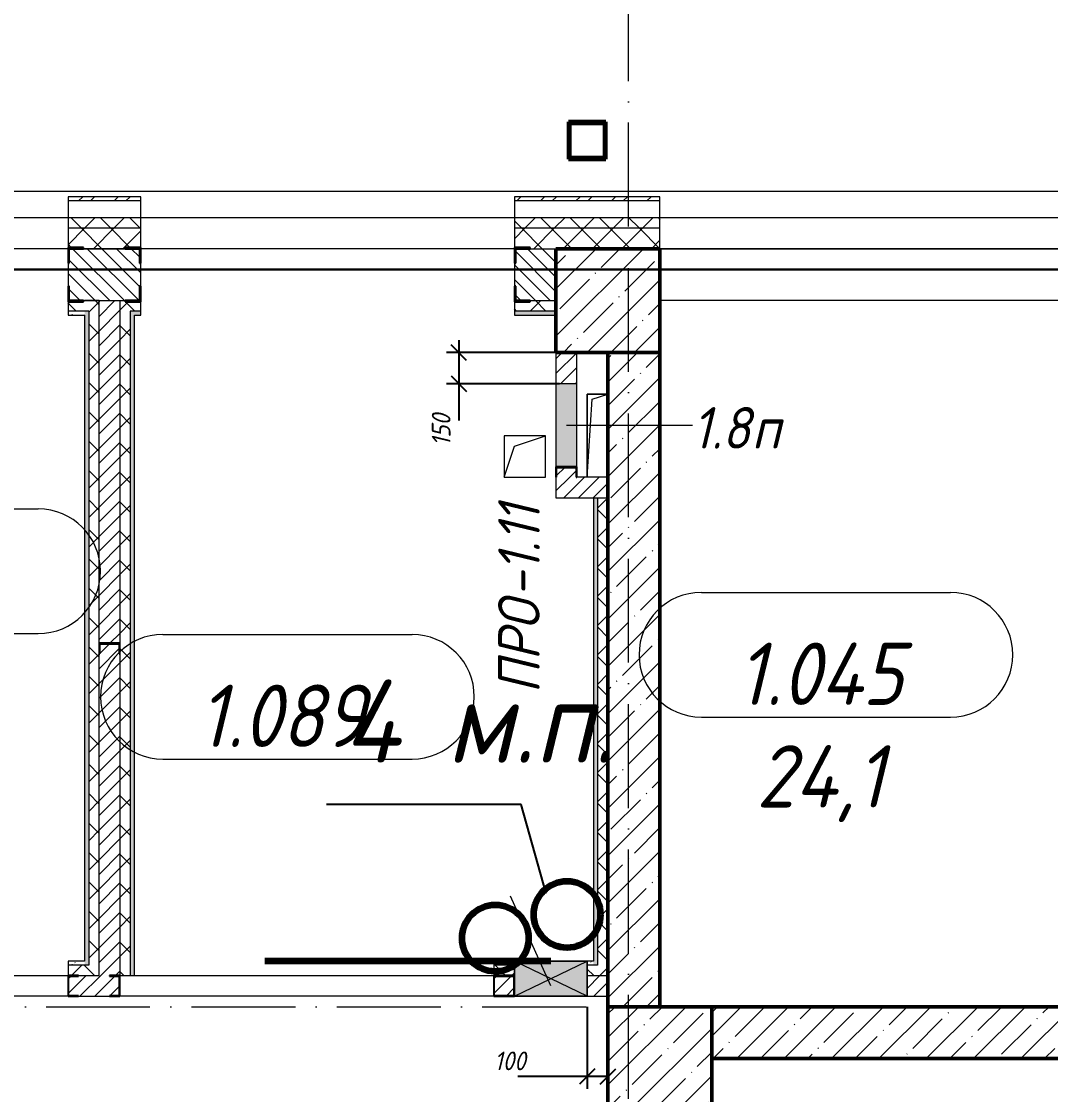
# Model space of a CAD drawing. Header units: millimetres. Extents: x -401725 to 250493, y 305116 to 802890.
# Drawn here: x -86089 to -81133, y 540624 to 545791 of the extents above; entities that cross this region are included whole.
import ezdxf

# ---------------------------------------------------------------- set-up
doc = ezdxf.new("R2010")
doc.units = ezdxf.units.MM
doc.linetypes.add('50_200_ШТРИХ_1Т_ш5_п1_п1_', pattern=[700, 500, -100, 0, -100])
for name, color, linetype, lineweight in [('20.3 ) Штробы', 1, 'Continuous', 90), ('20.5.2) СТ-8 Замена плитки Дм. монт штук', 200, 'Continuous', 211), ('A-____-____-DIMS', 7, 'Continuous', 9), ('A-DETL-GENF-OTLN', 7, 'Continuous', 9), ('A-FLOR-____-OTLN', 7, 'Continuous', 9), ('A-GENM-____-IDEN', 7, 'Continuous', 9), ('A-GENM-____-MCUT', 7, 'Continuous', 25), ('A-GENM-____-OTLN', 7, 'Continuous', 9), ('A-GENM-____-OTLN-1', 7, 'Continuous', 25), ('A-GLAZ-____-IDEN', 7, 'Continuous', 9), ('A-GLAZ-____-OTLN', 7, 'Continuous', 9), ('A-WALL-____-MCUT', 7, 'Continuous', 13), ('A-WALL-____-MCUT-1', 7, 'Continuous', 9), ('A-WALL-____-MCUT-2', 7, 'Continuous', 50), ('A-WALL-____-OTLN', 7, 'Continuous', 9), ('A-WALL-____-PATT-1', 7, 'Continuous', 9), ('A-WALL-FNSH-MCUT-1', 7, 'Continuous', 9), ('I-WALL-____-OTLN', 7, 'Continuous', 9), ('S-BEAM-____-MCUT', 7, 'Continuous', 53), ('S-BEAM-____-OTLN', 7, 'Continuous', 9), ('S-COLS-____-MCUT', 7, 'Continuous', 50), ('S-COLS-____-OTLN', 7, 'Continuous', 9), ('S-GRID-____-OTLN-1', 7, '50_200_ШТРИХ_1Т_ш5_п1_п1_', 9), ('Текстовые примечания', 7, 'Continuous', 9)]:
    doc.layers.add(name, color=color, linetype=linetype, lineweight=lineweight)
doc.layers.add('A-AREA-IDEN-1', color=7, linetype='Continuous', lineweight=9, true_color=0x000000)
doc.layers.add('A-WALL-____-PATT-2', color=7, linetype='Continuous', lineweight=9, true_color=0x787878)
doc.styles.add('ISOCPEUR_I', font='isocpeui.ttf', dxfattribs={"width": 0.9, "height": 2.5})
doc.styles.add('ISOCPEUR_I_11', font='isocpeui.ttf', dxfattribs={"width": 0.9, "height": 200})
doc.styles.add('ISOCPEUR_I_7', font='isocpeui.ttf', dxfattribs={"width": 0.9, "height": 90})
doc.dimstyles.new('ISO-1_8_0_9К_СРЕДНИЙ_Кладочные_1', dxfattribs={"dimscale": 304.8, "dimtxt": 89.638306, "dimasz": 0.246063, "dimexe": 0.19685, "dimexo": 0, "dimgap": 0, "dimtad": 1, "dimdec": 3, "dimrnd": 0.001, "dimdsep": 46, "dimtxsty": 'ISOCPEUR_I_7', "dimblk1": 'OBLIQUE', "dimblk2": 'OBLIQUE', "dimsah": 1, "dimcen": 0.09, "dimdle": 0.19685, "dimazin": 0, "dimtfac": 1, "dimtdec": 4, "dimtix": 1, "dimtmove": 0, "dimatfit": 3, "dimfxl": 1, "dimtvp": 1, "dimtolj": 1, "dimtzin": 0, "dimarcsym": 2})
pattern_1 = [(45, (-176515.067, 459015.94), (-35.35534, 35.35534), [])]
pattern_2 = [(45, (-176515.07, 459015.94), (-114.04925, 114.04925), []), (45, (-176401.02, 459015.94), (-114.04925, 114.04925), [201.612, -40.322, 3.353, -36.97])]
pattern_3 = [(45, (-176515.07, 459015.94), (-70.71068, 70.71068), []), (135, (-176515.07, 459015.94), (-70.71068, -70.71068), [])]
pattern_4 = [(0, (-176515.067, 459015.94), (81.28, 20.32), [3.353, -57.607, 3.353, -57.607, -325.12]), (0, (-176515.067, 459015.94), (81.28, 20.32), [-121.92, 3.353, -118.567, 3.353, -57.607, -142.24]), (0, (-176515.067, 459015.94), (81.28, 20.32), [-304.8, 3.353, -37.287, 3.353, -98.247]), (120, (-176484.587, 459026.1), (-58.2376362, 60.2305448), [3.353, -57.607, 3.353, -57.607, -325.12]), (120, (-176484.587, 459026.1), (-58.2376362, 60.2305448), [-121.92, 3.353, -118.567, 3.353, -57.607, -142.24]), (120, (-176484.587, 459026.1), (-58.2376362, 60.2305448), [-304.8, 3.353, -37.287, 3.353, -98.247]), (240, (-176474.427, 459066.74), (-23.0423638, -80.5505448), [3.353, -57.607, 3.353, -57.607, -325.12]), (240, (-176474.427, 459066.74), (-23.0423638, -80.5505448), [-121.92, 3.353, -118.567, 3.353, -57.607, -142.24]), (240, (-176474.427, 459066.74), (-23.0423638, -80.5505448), [-304.8, 3.353, -37.287, 3.353, -98.247])]

# ---------------------------------------------------------------- blocks, each defined once
blk = doc.blocks.new('BSC_Колонна _Прямоугольная - 500х500-V125-АР1_План отверстий 1 этажа в осях 1-64_Ю-ЯЯ')
at = {"layer": 'S-COLS-____-OTLN'}
h = blk.add_hatch(dxfattribs=at)
h.set_pattern_fill('FP_136', color=256, style=0, pattern_type=2)
h.set_pattern_definition([(135, (85431.04, -93250), (-114.04925, -114.04925), []), (135, (85431.04, -93135.95), (-114.04925, -114.04925), [201.613, -40.323, 3.353, -36.97])])
h.paths.add_polyline_path([(250, 250), (-250, 250), (-250, -250), (250, -250)], flags=0)
at = {"layer": 'S-COLS-____-MCUT'}
for p, q in [((250, 250), (-250, 250)), ((-250, 250), (-250, -250)), ((250, -250), (250, 250)), ((-250, -250), (250, -250))]:
    blk.add_line(p, q, dxfattribs=at)
blk = doc.blocks.new('BSC_Колонна _Прямоугольная - 500х500-V171-АР1_План отверстий 1 этажа в осях 1-64_Ю-ЯЯ')
at = {"layer": 'S-COLS-____-OTLN'}
h = blk.add_hatch(dxfattribs=at)
h.set_pattern_fill('FP_184', color=256, style=0, pattern_type=2)
h.set_pattern_definition([(135, (81781.04, -93500), (-114.04925, -114.04925), []), (135, (81781.04, -93385.95), (-114.04925, -114.04925), [201.613, -40.323, 3.353, -36.97])])
h.paths.add_polyline_path([(250, 250), (-250, 250), (-250, -250), (250, -250), (250, 162.1)], flags=0)
at = {"layer": 'S-COLS-____-MCUT'}
for p, q in [((250, 250), (-250, 250)), ((-250, 250), (-250, -250)), ((250, -250), (250, 250)), ((-250, -250), (250, -250))]:
    blk.add_line(p, q, dxfattribs=at)
blk = doc.blocks.new('Фахверк_СКБ_Уголок - 250_2700-27497298-АР1_План отверстий 1 этажа в осях 1-64_Ю-ЯЯ')
at = {"layer": 'A-GENM-____-MCUT'}
for p, q in [((200, 181), (125, 181)), ((125, 181), (125, 106)), ((131, 106), (131, 175)), ((131, 175), (200, 175)), ((200, 175), (200, 181)), ((125, 106), (131, 106)), ((131, -6), (125, -6)), ((125, -6), (125, -81)), ((131, -75), (131, -6)), ((125, -81), (200, -81)), ((200, -75), (131, -75)), ((200, -81), (200, -75))]:
    blk.add_line(p, q, dxfattribs=at)
blk = doc.blocks.new('Каркас несущий 3 - Каркас несущий 1-27570357-АР1_План отверстий 1 этажа в осях 1-64_Ю-ЯЯ')
at = {"layer": 'S-BEAM-____-MCUT'}
for p, q in [((93060, 86292), (93060, 86112)), ((93240, 86292), (93060, 86292)), ((93066, 86286), (93234, 86286)), ((93066, 86118), (93066, 86286)), ((93234, 86286), (93234, 86118)), ((93240, 86112), (93240, 86292)), ((93060, 86112), (93240, 86112)), ((93234, 86118), (93066, 86118))]:
    blk.add_line(p, q, dxfattribs=at)
blk = doc.blocks.new('154_Фахверк_СКБ_Швеллер - Тип_100_4010_1-28088705-АР1_План отверстий 1 этажа в осях 1-64_Ю-ЯЯ')
at = {"layer": 'A-GENM-____-MCUT'}
for p, q in [((175, 50), (125, 50)), ((125, 50), (125, -50)), ((128, 47), (175, 47)), ((128, -47), (128, 47)), ((175, 47), (175, 50)), ((125, -50), (175, -50)), ((175, -47), (128, -47)), ((175, -50), (175, -47))]:
    blk.add_line(p, q, dxfattribs=at)
blk = doc.blocks.new('154_Фахверк_СКБ_Швеллер - Тип_100_4010-27789772-АР1_План отверстий 1 этажа в осях 1-64_Ю-ЯЯ')
at = {"layer": 'A-GENM-____-MCUT'}
for p, q in [((175, 50), (125, 50)), ((125, 50), (125, -50)), ((128, 47), (175, 47)), ((128, -47), (128, 47)), ((175, 47), (175, 50)), ((125, -50), (175, -50)), ((175, -47), (128, -47)), ((175, -50), (175, -47))]:
    blk.add_line(p, q, dxfattribs=at)
blk = doc.blocks.new('AR_Отверстие Ниша - Лючок-32405277-АР1_План отверстий 1 этажа в осях 1-64_Ю-ЯЯ')
at = {"layer": 'A-GLAZ-____-OTLN'}
blk.add_hatch(color=256, dxfattribs=at).paths.add_polyline_path([(200, -50), (200, 50), (-200, 50), (-200, -50), (160.9, -50)], flags=0)
for p, q in [((200, 50), (-200, 50)), ((-200, 50), (-200, -50)), ((200, -50), (200, 50)), ((-200, -50), (200, -50))]:
    blk.add_line(p, q, dxfattribs=at)
blk = doc.blocks.new('AR_Отверстие прямоугольное _в плите_ - AR_Отверстие прямоугольное _в плите_-30459597-АР1_План отверстий 1 этажа в осях 1-64_Ю-ЯЯ')
at = {"layer": 'A-GENM-____-OTLN'}
for p, q in [((100, 100), (-100, 100)), ((-100, 100), (-100, -100)), ((-50, 50), (100, 100)), ((100, -100), (100, 100)), ((-100, -100), (-50, 50)), ((-100, -100), (100, -100))]:
    blk.add_line(p, q, dxfattribs=at)
blk = doc.blocks.new('AR_Отверстие прямоугольное _в плите_ - AR_Отверстие прямоугольное _в плите_-30459626-АР1_План отверстий 1 этажа в осях 1-64_Ю-ЯЯ')
at = {"layer": 'A-GENM-____-OTLN'}
for p, q in [((50, 200), (-50, 200)), ((-50, 200), (-50, -199.8)), ((-50, -199.8), (-25, 175)), ((-25, 175), (50, 200))]:
    blk.add_line(p, q, dxfattribs=at)
blk = doc.blocks.new('AR_Отверстие прямоугольное _в стене_ - AR_Отверстие прямоугольное _в стене__ОВ-36858629-АР1_План отверстий 1 этажа в осях 1-64_Ю-ЯЯ')
at = {"layer": 'A-GLAZ-____-OTLN'}
blk.add_hatch(color=256, dxfattribs=at).paths.add_polyline_path([(175, 50), (-175, 50), (-175, -120), (175, -120), (175, 47)], flags=0)
at = {"layer": 'A-DETL-GENF-OTLN'}
for p, q in [((-175, -120), (-175, 50)), ((-175, 50), (175, 50)), ((175, 50), (-175, -120)), ((-175, 50), (175, -120)), ((175, 50), (-175, 50)), ((-175, 50), (-175, -120)), ((175, -50), (175, -120)), ((175, -120), (175, -50)), ((175, -120), (-175, -120)), ((-175, -120), (175, -120))]:
    blk.add_line(p, q, dxfattribs=at)
blk = doc.blocks.new('_Oblique')
at = {"color": 0, "linetype": 'ByBlock', "lineweight": -2}
blk.add_line((-0.5, -0.5), (0.5, 0.5), dxfattribs=at)
blk = doc.blocks.new('*D13577')
at = {"layer": 'A-____-____-DIMS', "color": 0, "lineweight": -2, "transparency": 16777216}
for p, q in [((-83982.9, 544257), (-83982.9, 544047)), ((-83515.1, 544197), (-84042.9, 544197)), ((-83498.9, 544047), (-84042.9, 544047)), ((-83982.9, 544047), (-83982.9, 543870.6))]:
    blk.add_line(p, q, dxfattribs=at)
at = {"layer": 'Defpoints', "color": 0, "transparency": 16777216}
for p in [(-83515.1, 544197), (-83982.9, 544047), (-83498.9, 544047)]:
    blk.add_point(p, dxfattribs=at)
at = {"layer": 'A-____-____-DIMS', "color": 0, "lineweight": -2, "transparency": 16777216, "xscale": 75, "yscale": 75, "zscale": 75}
for p, rotation in [((-83982.9, 544197), 90), ((-83982.9, 544047), 270)]:
    blk.add_blockref('_Oblique', p, dxfattribs=dict(at, rotation=rotation))
at = {"layer": 'A-____-____-DIMS', "color": 0, "transparency": 16777216, "insert": (-84113, 543746.5), "char_height": 90, "width": 368.207, "attachment_point": 1, "rotation": 90, "line_spacing_factor": 1.149209, "style": 'ISOCPEUR_I_7'}
blk.add_mtext('\\A1;150', dxfattribs=at)
blk = doc.blocks.new('*D13712')
at = {"layer": 'A-____-____-DIMS', "color": 0, "lineweight": -2, "transparency": 16777216}
for p, q in [((-83265.1, 541197), (-83265.1, 540651.1)), ((-83365.1, 541047), (-83365.1, 540651.1)), ((-83365.1, 540711.1), (-83698.5, 540711.1)), ((-83265.1, 540711.1), (-83425.1, 540711.1))]:
    blk.add_line(p, q, dxfattribs=at)
at = {"layer": 'Defpoints', "color": 0, "transparency": 16777216}
for p in [(-83265.1, 541197), (-83365.1, 541047), (-83265.1, 540711.1)]:
    blk.add_point(p, dxfattribs=at)
at = {"layer": 'A-____-____-DIMS', "color": 0, "lineweight": -2, "transparency": 16777216, "xscale": 75, "yscale": 75, "zscale": 75, "rotation": 180}
blk.add_blockref('_Oblique', (-83365.1, 540711.1), dxfattribs=at)
at = {"layer": 'A-____-____-DIMS', "color": 0, "lineweight": -2, "transparency": 16777216, "xscale": 75, "yscale": 75, "zscale": 75}
blk.add_blockref('_Oblique', (-83265.1, 540711.1), dxfattribs=at)
at = {"layer": 'A-____-____-DIMS', "color": 0, "transparency": 16777216, "insert": (-83812.5, 540831.1), "char_height": 90, "width": 368.207, "attachment_point": 1, "line_spacing_factor": 1.149209, "style": 'ISOCPEUR_I_7'}
blk.add_mtext('\\A1;100', dxfattribs=at)
blk = doc.blocks.new('AAR_СКБ_Марка_помещения_1_5 ммп - Номер _ Площадь-27962135-АИ_План этажа_Стены_1')
at = {"layer": 'A-AREA-IDEN-1'}
for p, q in [((-2.987, 3), (3.013, 3)), ((-2.987, 0), (3.013, 0))]:
    blk.add_line(p, q, dxfattribs=at)
for centre, start, end in [((-2.987, 1.5), 90, 270), ((3.013, 1.5), 270, 90)]:
    blk.add_arc(centre, 1.5, start, end, dxfattribs=at)

msp = doc.modelspace()

# ---------------------------------------------------------------- hatches: boundary and pattern name
at = {"layer": 'A-WALL-____-PATT-1'}
h = msp.add_hatch(dxfattribs=at)
h.set_pattern_fill('FP_3', color=256, style=0, pattern_type=2)
h.set_pattern_definition([(45, (-176515.07, 459015.94), (-85.53659, 85.53659), []), (45, (-176458.04, 459015.94), (-85.53659, 85.53659), [])])
h.paths.add_polyline_path([(-75035.0675, 544926.983), (-75015.0675, 544926.983), (-75015.0675, 544946.983), (-78915.0675, 544946.983), (-78915.0675, 544926.983), (-75782.9382, 544926.983)], flags=0)
h.paths.add_polyline_path([(-80915.0675, 544926.983), (-80315.0675, 544926.983), (-80315.0675, 544946.983), (-80915.0675, 544946.983)], flags=0)
h.paths.add_polyline_path([(-83015.0675, 544926.983), (-83015.0675, 544946.983), (-83715.0675, 544946.983), (-83715.0675, 544926.983)], flags=0)
h.paths.add_polyline_path([(-87265.0675, 544926.983), (-87265.0675, 544946.983), (-87505.0675, 544946.983), (-87505.0675, 544926.983)], flags=0)
h.paths.add_polyline_path([(-85865.0675, 544926.983), (-85515.0675, 544926.983), (-85515.0675, 544946.983), (-85865.0675, 544946.983)], flags=0)
h = msp.add_hatch(dxfattribs=at)
h.set_pattern_fill('FP_1', color=256, style=0, pattern_type=2)
h.set_pattern_definition(pattern_3)
h.paths.add_polyline_path([(-75265.0675, 544796.983), (-75165.0675, 544796.983), (-75165.0675, 544846.983), (-78915.0675, 544846.983), (-78915.0675, 544796.983), (-75782.9382, 544796.983)], flags=0)
h.paths.add_polyline_path([(-83015.0675, 544796.983), (-83015.0675, 544846.983), (-83715.0675, 544846.983), (-83715.0675, 544796.983)], flags=0)
h.paths.add_polyline_path([(-80315.0675, 544796.983), (-80315.0675, 544846.983), (-80915.0675, 544846.983), (-80915.0675, 544796.983)], flags=0)
h.paths.add_polyline_path([(-85515.0675, 544796.983), (-85515.0675, 544846.983), (-85865.0675, 544846.983), (-85865.0675, 544796.983)], flags=0)
h.paths.add_polyline_path([(-87265.0675, 544796.983), (-87265.0675, 544846.983), (-87505.0675, 544846.983), (-87505.0675, 544796.983)], flags=0)
h = msp.add_hatch(dxfattribs=at)
h.set_pattern_fill('FP_1', color=256, style=0, pattern_type=2)
h.set_pattern_definition(pattern_3)
h.paths.add_polyline_path([(-75265.0675, 544696.983), (-75265.0675, 544796.983), (-78915.0675, 544796.983), (-78915.0675, 544696.983), (-75782.9382, 544696.983)], flags=0)
h.paths.add_polyline_path([(-80315.0675, 544696.983), (-80315.0675, 544796.983), (-80915.0675, 544796.983), (-80915.0675, 544696.983)], flags=0)
h.paths.add_polyline_path([(-83015.0675, 544696.983), (-83015.0675, 544796.983), (-83715.0675, 544796.983), (-83715.0675, 544702.983), (-83640.0675, 544702.983), (-83640.0675, 544696.983), (-83515.0675, 544696.983)], flags=0)
h.paths.add_polyline_path([(-87265.0675, 544696.983), (-87265.0675, 544796.983), (-87505.0675, 544796.983), (-87505.0675, 544696.983)], flags=0)
h.paths.add_polyline_path([(-85590.0675, 544696.983), (-85590.0675, 544702.983), (-85515.0675, 544702.983), (-85515.0675, 544796.983), (-85865.0675, 544796.983), (-85865.0675, 544702.983), (-85790.0675, 544702.983), (-85790.0675, 544696.983)], flags=0)
h = msp.add_hatch(dxfattribs=at)
h.set_pattern_fill('FP_6', color=256, style=0, pattern_type=2)
h.set_pattern_definition([(135, (-176515.067, 459015.94), (-35.35534, -35.35534), [])])
h.paths.add_polyline_path([(-85590.0675, 544446.983), (-85521.0675, 544446.983), (-85521.0675, 544515.983), (-85515.0675, 544515.983), (-85515.0675, 544627.983), (-85521.0675, 544627.983), (-85521.0675, 544696.983), (-85859.0675, 544696.983), (-85859.0675, 544627.983), (-85865.0675, 544627.983), (-85865.0675, 544515.983), (-85859.0675, 544515.983), (-85859.0675, 544446.983), (-85785.0675, 544446.983)], flags=0)
h.paths.add_polyline_path([(-83640.0675, 544446.983), (-83515.0675, 544446.983), (-83515.0675, 544696.983), (-83709.0675, 544696.983), (-83709.0675, 544627.983), (-83715.0675, 544627.983), (-83715.0675, 544515.983), (-83709.0675, 544515.983), (-83709.0675, 544446.983)], flags=0)
h = msp.add_hatch(dxfattribs=at)
h.set_pattern_fill('FP_1', color=256, style=0, pattern_type=2)
h.set_pattern_definition(pattern_3)
h.paths.add_polyline_path([(-87215.0675, 544396.983), (-87195.0675, 544396.983), (-87195.0675, 544446.983), (-87215.0675, 544446.983)], flags=0)
h.paths.add_polyline_path([(-85765.0675, 544396.983), (-85765.0675, 544446.983), (-85790.0675, 544446.983), (-85790.0675, 544440.983), (-85865.0675, 544440.983), (-85865.0675, 544396.983), (-85785.0675, 544396.983)], flags=0)
h = msp.add_hatch(dxfattribs=at)
h.set_pattern_fill('FP_1', color=256, style=0, pattern_type=2)
h.set_pattern_definition(pattern_3)
h.paths.add_polyline_path([(-85715.0675, 541196.983), (-85715.0675, 544446.983), (-85765.0675, 544446.983), (-85765.0675, 541196.983)], flags=0)
h = msp.add_hatch(dxfattribs=at)
h.set_pattern_fill('FP_5', color=256, style=0, pattern_type=2)
h.set_pattern_definition(pattern_1)
h.paths.add_polyline_path([(-85665.0675, 541196.983), (-85615.0675, 541196.983), (-85615.0675, 542746.983), (-85618.0675, 542746.983), (-85618.0675, 542793.983), (-85712.0675, 542793.983), (-85712.0675, 542746.983), (-85715.0675, 542746.983), (-85715.0675, 541196.983)], flags=0)
h.paths.add_polyline_path([(-85618.0675, 542796.983), (-85615.0675, 542796.983), (-85615.0675, 544446.983), (-85715.0675, 544446.983), (-85715.0675, 542796.983), (-85712.0675, 542796.983)], flags=0)
h = msp.add_hatch(dxfattribs=at)
h.set_pattern_fill('FP_1', color=256, style=0, pattern_type=2)
h.set_pattern_definition(pattern_3)
h.paths.add_polyline_path([(-85615.0675, 541196.983), (-85565.0675, 541196.983), (-85565.0675, 544440.983), (-85590.0675, 544440.983), (-85590.0675, 544446.983), (-85615.0675, 544446.983), (-85615.0675, 542071.5607)], flags=0)
h = msp.add_hatch(dxfattribs=at)
h.set_pattern_fill('FP_1', color=256, style=0, pattern_type=2)
h.set_pattern_definition(pattern_3)
h.paths.add_polyline_path([(-83515.0675, 544396.983), (-83515.0675, 544446.983), (-83640.0675, 544446.983), (-83640.0675, 544440.983), (-83715.0675, 544440.983), (-83715.0675, 544396.983), (-83640.0675, 544396.983)], flags=0)
h.paths.add_polyline_path([(-85565.0675, 544396.983), (-85515.0675, 544396.983), (-85515.0675, 544440.983), (-85565.0675, 544440.983)], flags=0)
h = msp.add_hatch(dxfattribs=at)
h.set_pattern_fill('FP_5', color=256, style=0, pattern_type=2)
h.set_pattern_definition(pattern_1)
h.paths.add_polyline_path([(-83464.8937, 543596.983), (-83418.0675, 543596.983), (-83418.0675, 543643.8092), (-83512.0675, 543643.8092), (-83512.0675, 543596.983), (-83465.2412, 543596.983)], flags=0)
h.paths.add_polyline_path([(-83515.0675, 544046.983), (-83415.0675, 544046.983), (-83415.0675, 544196.983), (-83515.0675, 544196.983)], flags=0)
h = msp.add_hatch(dxfattribs=at)
h.set_pattern_fill('FP_13', color=256, style=0, pattern_type=2)
h.set_pattern_definition(pattern_2)
h.paths.add_polyline_path([(-83015.0675, 541046.983), (-83015.0675, 544196.983), (-83265.0675, 544196.983), (-83265.0675, 541046.983)], flags=0)
h = msp.add_hatch(dxfattribs=at)
h.set_pattern_fill('FP_5', color=256, style=0, pattern_type=2)
h.set_pattern_definition(pattern_1)
h.paths.add_polyline_path([(-83418.0675, 543496.983), (-83265.0675, 543496.983), (-83265.0675, 543596.983), (-83515.0675, 543596.8092), (-83515.0675, 543496.983), (-83512.0675, 543496.983)], flags=0)
h = msp.add_hatch(dxfattribs=at)
h.set_pattern_fill('FP_1', color=256, style=0, pattern_type=2)
h.set_pattern_definition(pattern_3)
h.paths.add_polyline_path([(-83265.0675, 541196.983), (-83265.0675, 543495.983), (-83315.0675, 543495.983), (-83315.0675, 541196.983)], flags=0)
h = msp.add_hatch(dxfattribs=at)
h.set_pattern_fill('FP_1', color=256, style=0, pattern_type=2)
h.set_pattern_definition(pattern_3)
h.paths.add_polyline_path([(-85765.0675, 541196.983), (-85765.0675, 541246.983), (-85865.0675, 541246.983), (-85865.0675, 541196.983), (-85785.0675, 541196.983)], flags=0)
h = msp.add_hatch(dxfattribs=at)
h.set_pattern_fill('FP_1', color=256, style=0, pattern_type=2)
h.set_pattern_definition(pattern_3)
h.paths.add_polyline_path([(-83765.0675, 541196.983), (-83715.0675, 541196.983), (-83715.0675, 541246.983), (-83815.0675, 541246.983), (-83815.0675, 541196.983), (-83812.0675, 541196.983)], flags=0)
h.paths.add_polyline_path([(-83315.0675, 541196.983), (-83315.0675, 541246.983), (-83365.0675, 541246.983), (-83365.0675, 541196.983), (-83335.0675, 541196.983)], flags=0)
h = msp.add_hatch(dxfattribs=at)
h.set_pattern_fill('FP_5', color=256, style=0, pattern_type=2)
h.set_pattern_definition(pattern_1)
h.paths.add_polyline_path([(-83365.0675, 541096.983), (-83265.0675, 541096.983), (-83265.0675, 541196.983), (-83365.0675, 541196.983), (-83365.0675, 541190.733)], flags=0)
h.paths.add_polyline_path([(-85815.0675, 541096.983), (-85665.0675, 541096.983), (-85665.0675, 541099.983), (-85618.0675, 541099.983), (-85618.0675, 541193.983), (-85665.0675, 541193.983), (-85665.0675, 541196.983), (-85815.0675, 541196.983), (-85815.0675, 541193.983), (-85862.0675, 541193.983), (-85862.0675, 541099.983), (-85815.0675, 541099.983)], flags=0)
h.paths.add_polyline_path([(-83718.0675, 541099.983), (-83718.0675, 541193.983), (-83812.0675, 541193.983), (-83812.0675, 541099.983), (-83765.0675, 541099.983)], flags=0)
h = msp.add_hatch(dxfattribs=at)
h.set_pattern_fill('FP_13', color=256, style=0, pattern_type=2)
h.set_pattern_definition(pattern_2)
h.paths.add_polyline_path([(-75765.0675, 540796.983), (-75765.0675, 541046.983), (-82765.0675, 541046.983), (-82765.0675, 540796.983), (-75782.9382, 540796.983)], flags=0)
at = {"layer": 'A-WALL-____-PATT-2'}
h = msp.add_hatch(dxfattribs=at)
h.set_pattern_fill('FP_185', color=256, style=0, pattern_type=2)
h.set_pattern_definition(pattern_4)
h.paths.add_polyline_path([(-85785.0675, 544376.983), (-85785.0675, 544396.983), (-85865.0675, 544396.983), (-85865.0675, 544376.983)], flags=0)
h = msp.add_hatch(dxfattribs=at)
h.set_pattern_fill('FP_185', color=256, style=0, pattern_type=2)
h.set_pattern_definition(pattern_4)
h.paths.add_polyline_path([(-85785.0675, 541246.983), (-85765.0675, 541246.983), (-85765.0675, 544396.983), (-85785.0675, 544396.983), (-85785.0675, 541266.983)], flags=0)
h = msp.add_hatch(dxfattribs=at)
h.set_pattern_fill('FP_185', color=256, style=0, pattern_type=2)
h.set_pattern_definition(pattern_4)
h.paths.add_polyline_path([(-85565.0675, 541196.983), (-85545.0675, 541196.983), (-85545.0675, 544396.983), (-85565.0675, 544396.983), (-85565.0675, 542071.5607)], flags=0)
h = msp.add_hatch(dxfattribs=at)
h.set_pattern_fill('FP_185', color=256, style=0, pattern_type=2)
h.set_pattern_definition(pattern_4)
h.paths.add_polyline_path([(-83515.0675, 544376.983), (-83515.0675, 544396.983), (-83715.0675, 544396.983), (-83715.0675, 544376.983)], flags=0)
h.paths.add_polyline_path([(-85515.0675, 544376.983), (-85515.0675, 544396.983), (-85545.0675, 544396.983), (-85545.0675, 544376.983)], flags=0)
h = msp.add_hatch(dxfattribs=at)
h.set_pattern_fill('FP_185', color=256, style=0, pattern_type=2)
h.set_pattern_definition(pattern_4)
h.paths.add_polyline_path([(-83315.0675, 541246.983), (-83315.0675, 543495.983), (-83335.0675, 543495.983), (-83335.0675, 541246.983)], flags=0)
h = msp.add_hatch(dxfattribs=at)
h.set_pattern_fill('FP_185', color=256, style=0, pattern_type=2)
h.set_pattern_definition(pattern_4)
h.paths.add_polyline_path([(-85785.0675, 541246.983), (-85785.0675, 541266.983), (-85865.0675, 541266.983), (-85865.0675, 541246.983)], flags=0)
h = msp.add_hatch(dxfattribs=at)
h.set_pattern_fill('FP_185', color=256, style=0, pattern_type=2)
h.set_pattern_definition(pattern_4)
h.paths.add_polyline_path([(-83815.0675, 541246.983), (-83715.0675, 541246.983), (-83715.0675, 541266.983), (-83815.0675, 541266.983)], flags=0)
h.paths.add_polyline_path([(-83335.0675, 541246.983), (-83335.0675, 541266.983), (-83365.0675, 541266.983), (-83365.0675, 541246.983)], flags=0)

# ---------------------------------------------------------------- linework, layer by layer
at = {"layer": '20.3 ) Штробы', "color": 18, "lineweight": 25, "true_color": 0x000000}
for p, q in [((-83683.4594, 542021.3251), (-84620.1333, 542021.3251)), ((-83562.1213, 541591.7546), (-83683.4594, 542021.3251))]:
    msp.add_line(p, q, dxfattribs=at)
at = {"layer": '20.3 ) Штробы'}
for centre in [(-83461.687, 541491.3111), (-83807.1308, 541377.1556)]:
    msp.add_circle(centre, 160.5004, dxfattribs=at)
at = {"layer": '20.5.2) СТ-8 Замена плитки Дм. монт штук'}
msp.add_lwpolyline([(-83540.0675, 541266.983), (-84916.8586, 541266.983)], dxfattribs=at)
at = {"layer": 'A-FLOR-____-OTLN'}
for p, q in [((-90690.0675, 544973.983), (-74498.7376, 544973.983)), ((-83365.0675, 543996.8092), (-83265.0675, 543996.8092)), ((-83365.0675, 543596.983), (-83365.0675, 543996.8092))]:
    msp.add_line(p, q, dxfattribs=at)
at = {"layer": 'A-GLAZ-____-IDEN'}
for p, q in [((-83465.0675, 543846.983), (-82858.3692, 543846.983)), ((-83540.0675, 541146.983), (-83733.3976, 541579.7577))]:
    msp.add_line(p, q, dxfattribs=at)
at = {"layer": 'A-WALL-____-MCUT'}
for p, q in [((-85515.0675, 544926.983), (-85865.0675, 544926.983)), ((-85865.0675, 544926.983), (-85865.0675, 544702.983)), ((-85515.0675, 544702.983), (-85515.0675, 544926.983)), ((-83015.0675, 544926.983), (-83715.0675, 544926.983)), ((-83715.0675, 544926.983), (-83715.0675, 544702.983)), ((-83015.0675, 544696.983), (-83015.0675, 544926.983)), ((-85865.0675, 544627.983), (-85865.0675, 544515.983)), ((-85515.0675, 544515.983), (-85515.0675, 544627.983)), ((-83715.0675, 544627.983), (-83715.0675, 544515.983)), ((-85865.0675, 544440.983), (-85865.0675, 544396.983)), ((-85785.0675, 544446.983), (-85590.0675, 544446.983)), ((-85715.0675, 544446.983), (-85765.0675, 544446.983)), ((-85715.0675, 542796.983), (-85715.0675, 544446.983)), ((-85615.0675, 544446.983), (-85615.0675, 542796.983)), ((-85515.0675, 544396.983), (-85515.0675, 544440.983)), ((-83715.0675, 544440.983), (-83715.0675, 544396.983)), ((-85765.0675, 544396.983), (-85865.0675, 544396.983)), ((-85765.0675, 544396.983), (-85765.0675, 541246.983)), ((-85565.0675, 544396.983), (-85565.0675, 541196.983)), ((-85515.0675, 544396.983), (-85565.0675, 544396.983)), ((-83515.0675, 544396.983), (-83715.0675, 544396.983)), ((-83265.0675, 543495.983), (-83315.0675, 543495.983)), ((-83315.0675, 543495.983), (-83315.0675, 541246.983)), ((-85715.0675, 541196.983), (-85715.0675, 542746.983)), ((-85615.0675, 542746.983), (-85615.0675, 541196.983)), ((-85865.0675, 541246.983), (-85865.0675, 541196.983)), ((-85765.0675, 541246.983), (-85865.0675, 541246.983)), ((-83815.0675, 541246.983), (-83815.0675, 541196.983)), ((-83715.0675, 541246.983), (-83815.0675, 541246.983)), ((-83315.0675, 541246.983), (-83365.0675, 541246.983)), ((-85815.0675, 541196.983), (-85715.0675, 541196.983)), ((-85615.0675, 541196.983), (-85565.0675, 541196.983)), ((-83365.0675, 541196.983), (-83265.0675, 541196.983))]:
    msp.add_line(p, q, dxfattribs=at)
at = {"layer": 'A-WALL-____-MCUT-1'}
for p, q in [((-85865.0675, 544846.983), (-85515.0675, 544846.983)), ((-85865.0675, 544796.983), (-85515.0675, 544796.983)), ((-83715.0675, 544846.983), (-83015.0675, 544846.983)), ((-83715.0675, 544796.983), (-83015.0675, 544796.983)), ((-85590.0675, 544696.983), (-85790.0675, 544696.983)), ((-85790.0675, 544696.983), (-85590.0675, 544696.983)), ((-83640.0675, 544696.983), (-83515.0675, 544696.983)), ((-85790.0675, 544446.983), (-85785.0675, 544446.983)), ((-85765.0675, 544446.983), (-85785.0675, 544446.983)), ((-83640.0675, 544446.983), (-83515.0675, 544446.983))]:
    msp.add_line(p, q, dxfattribs=at)
at = {"layer": 'A-WALL-____-MCUT-2'}
for p, q in [((-83265.0675, 544196.983), (-83265.0675, 541046.983)), ((-83015.0675, 541046.983), (-83015.0675, 544196.983)), ((-75765.0675, 541046.983), (-82765.0675, 541046.983)), ((-82765.0675, 540796.983), (-75765.0675, 540796.983))]:
    msp.add_line(p, q, dxfattribs=at)
at = {"layer": 'A-WALL-____-OTLN'}
for p, q in [((-87265.0675, 544846.983), (-85865.0675, 544846.983)), ((-85515.0675, 544846.983), (-83715.0675, 544846.983)), ((-83015.0675, 544846.983), (-80915.0675, 544846.983)), ((-85865.0675, 544696.983), (-87265.0675, 544696.983)), ((-83715.0675, 544696.983), (-85515.0675, 544696.983)), ((-80915.0675, 544696.983), (-83015.0675, 544696.983)), ((-83015.0675, 544696.983), (-80915.0675, 544696.983)), ((-80915.0675, 544446.983), (-83015.0675, 544446.983))]:
    msp.add_line(p, q, dxfattribs=at)
at = {"layer": 'A-WALL-FNSH-MCUT-1'}
for p, q in [((-85515.0675, 544946.983), (-85865.0675, 544946.983)), ((-85865.0675, 544946.983), (-85865.0675, 544926.983)), ((-85515.0675, 544926.983), (-85515.0675, 544946.983)), ((-83015.0675, 544946.983), (-83715.0675, 544946.983)), ((-83715.0675, 544946.983), (-83715.0675, 544926.983)), ((-83015.0675, 544926.983), (-83015.0675, 544946.983)), ((-85865.0675, 544396.983), (-85865.0675, 544376.983)), ((-85515.0675, 544376.983), (-85515.0675, 544396.983)), ((-83715.0675, 544396.983), (-83715.0675, 544376.983)), ((-85865.0675, 544376.983), (-85785.0675, 544376.983)), ((-85785.0675, 544376.983), (-85785.0675, 541266.983)), ((-85545.0675, 541196.983), (-85545.0675, 544376.983)), ((-85545.0675, 544376.983), (-85515.0675, 544376.983)), ((-83715.0675, 544376.983), (-83515.0675, 544376.983)), ((-83515.0675, 544196.983), (-83515.0675, 544046.983)), ((-83415.0675, 544046.983), (-83415.0675, 544196.983)), ((-83515.0675, 543596.8092), (-83515.0675, 543496.983)), ((-83265.0675, 543596.983), (-83415.0675, 543596.983)), ((-83265.0675, 543496.983), (-83265.0675, 543596.983)), ((-83515.0675, 543496.983), (-83265.0675, 543496.983)), ((-83315.0675, 543495.983), (-83335.0675, 543495.983)), ((-83335.0675, 543495.983), (-83335.0675, 541266.983)), ((-85785.0675, 541266.983), (-85865.0675, 541266.983)), ((-85865.0675, 541266.983), (-85865.0675, 541246.983)), ((-83715.0675, 541266.983), (-83815.0675, 541266.983)), ((-83815.0675, 541266.983), (-83815.0675, 541246.983)), ((-83335.0675, 541266.983), (-83365.0675, 541266.983)), ((-85565.0675, 541196.983), (-85545.0675, 541196.983)), ((-85815.0675, 541096.983), (-85665.0675, 541096.983)), ((-83365.0675, 541096.983), (-83265.0675, 541096.983))]:
    msp.add_line(p, q, dxfattribs=at)
at = {"layer": 'I-WALL-____-OTLN'}
for p, q in [((-87195.0675, 541196.983), (-85865.0675, 541196.983)), ((-85545.0675, 541196.983), (-83815.0675, 541196.983)), ((-85865.0675, 541096.983), (-87265.0675, 541096.983)), ((-83815.0675, 541096.983), (-85615.0675, 541096.983))]:
    msp.add_line(p, q, dxfattribs=at)
at = {"layer": 'S-GRID-____-OTLN-1'}
for p, q in [((-83165.0675, 498597.5699), (-83165.0675, 549908.7924)), ((-72440.6609, 544596.983), (-181183.8377, 544596.983)), ((-181183.8377, 541046.983), (-72440.6609, 541046.983))]:
    msp.add_line(p, q, dxfattribs=at)
at = {"layer": 'Текстовые примечания', "color": 1, "lineweight": 30}
msp.add_lwpolyline([(-19349.125, 544596.983), (-401724.6123, 544596.983)], dxfattribs=at)

# ---------------------------------------------------------------- block references
at = {"layer": 'A-AREA-IDEN-1', "xscale": 199.9999999999999, "yscale": 199.9999999999999, "zscale": 199.9999999999999}
for p in [(-86610.9649, 542843.7217), (-82217.6817, 542441.897), (-84810.9649, 542239.4645)]:
    msp.add_blockref('AAR_СКБ_Марка_помещения_1_5 ммп - Номер _ Площадь-27962135-АИ_План этажа_Стены_1', p, dxfattribs=at)
at = {"layer": 'A-GENM-____-OTLN'}
for name, p in [('AR_Отверстие прямоугольное _в плите_ - AR_Отверстие прямоугольное _в плите_-30459626-АР1_План отверстий 1 этажа в осях 1-64_Ю-ЯЯ', (-83315.0675, 543796.8092)), ('AR_Отверстие прямоугольное _в плите_ - AR_Отверстие прямоугольное _в плите_-30459597-АР1_План отверстий 1 этажа в осях 1-64_Ю-ЯЯ', (-83665.0675, 543696.8092))]:
    msp.add_blockref(name, p, dxfattribs=at)
at = {"layer": 'A-GENM-____-OTLN-1'}
for name, p in [('Фахверк_СКБ_Уголок - 250_2700-27497298-АР1_План отверстий 1 этажа в осях 1-64_Ю-ЯЯ', (-85990.0675, 544521.983)), ('Фахверк_СКБ_Уголок - 250_2700-27497298-АР1_План отверстий 1 этажа в осях 1-64_Ю-ЯЯ', (-83840.0675, 544521.983)), ('154_Фахверк_СКБ_Швеллер - Тип_100_4010-27789772-АР1_План отверстий 1 этажа в осях 1-64_Ю-ЯЯ', (-85990.0675, 541146.983)), ('154_Фахверк_СКБ_Швеллер - Тип_100_4010_1-28088705-АР1_План отверстий 1 этажа в осях 1-64_Ю-ЯЯ', (-83940.0675, 541146.983))]:
    msp.add_blockref(name, p, dxfattribs=at)
for name, p, rotation in [('Фахверк_СКБ_Уголок - 250_2700-27497298-АР1_План отверстий 1 этажа в осях 1-64_Ю-ЯЯ', (-85390.0675, 544621.983), 180), ('154_Фахверк_СКБ_Швеллер - Тип_100_4010_1-28088705-АР1_План отверстий 1 этажа в осях 1-64_Ю-ЯЯ', (-83465.0675, 543771.8092), 270), ('154_Фахверк_СКБ_Швеллер - Тип_100_4010-27789772-АР1_План отверстий 1 этажа в осях 1-64_Ю-ЯЯ', (-85665.0675, 542921.983), 270), ('154_Фахверк_СКБ_Швеллер - Тип_100_4010_1-28088705-АР1_План отверстий 1 этажа в осях 1-64_Ю-ЯЯ', (-85490.0675, 541146.983), 180), ('154_Фахверк_СКБ_Швеллер - Тип_100_4010_1-28088705-АР1_План отверстий 1 этажа в осях 1-64_Ю-ЯЯ', (-83590.0675, 541146.983), 180)]:
    msp.add_blockref(name, p, dxfattribs=dict(at, rotation=rotation))
at = {"layer": 'A-GLAZ-____-OTLN'}
for name, p, rotation in [('AR_Отверстие Ниша - Лючок-32405277-АР1_План отверстий 1 этажа в осях 1-64_Ю-ЯЯ', (-83465.0675, 543846.983), 270), ('AR_Отверстие прямоугольное _в стене_ - AR_Отверстие прямоугольное _в стене__ОВ-36858629-АР1_План отверстий 1 этажа в осях 1-64_Ю-ЯЯ', (-83540.0675, 541146.983), 180)]:
    msp.add_blockref(name, p, dxfattribs=dict(at, rotation=rotation))
at = {"layer": 'S-BEAM-____-OTLN'}
msp.add_blockref('Каркас несущий 3 - Каркас несущий 1-27570357-АР1_План отверстий 1 этажа в осях 1-64_Ю-ЯЯ', (-176515.0675, 459015.941), dxfattribs=at)
at = {"layer": 'S-COLS-____-OTLN', "rotation": 269.9999999999997}
for name, p in [('BSC_Колонна _Прямоугольная - 500х500-V125-АР1_План отверстий 1 этажа в осях 1-64_Ю-ЯЯ', (-83265.0675, 544446.983)), ('BSC_Колонна _Прямоугольная - 500х500-V171-АР1_План отверстий 1 этажа в осях 1-64_Ю-ЯЯ', (-83015.0675, 540796.983))]:
    msp.add_blockref(name, p, dxfattribs=at)

# ---------------------------------------------------------------- texts
at = {"layer": '20.3 ) Штробы', "insert": (-84540.7684, 542621.983), "char_height": 400, "width": 1525.700915, "attachment_point": 1, "style": 'ISOCPEUR_I_11'}
msp.add_mtext('4 м.п.', dxfattribs=at)
at = {"layer": 'A-AREA-IDEN-1', "char_height": 300, "attachment_point": 8, "line_spacing_factor": 1.139951, "style": 'ISOCPEUR_I'}
for s, insert, width in [('\\pxqc,t8.46667,16.93333,25.4,33.86667,42.33333,50.8,59.26667,67.73333,76.2,84.66667,93.13333,101.6,110.06667,118.53333,127,135.46667,143.93333,152.4,160.86667,169.33333,177.8,186.26667,194.73333,203.2,211.66667,220.13333,228.6,237.06667,245.53333,254,262.46667,270.93333;{1.045}', (-82243.1107, 542500.2269), 940), ('\\pxqc,t8.46667,16.93333,25.4,33.86667,42.33333,50.8,59.26667,67.73333,76.2,84.66667,93.13333,101.6,110.06667,118.53333,127,135.46667,143.93333,152.4,160.86667,169.33333,177.8,186.26667,194.73333,203.2,211.66667,220.13333,228.6,237.06667,245.53333,254,262.46667,270.93333;{1.089}', (-84836.394, 542297.7943), 900), ('\\pxqc,t8.46667,16.93333,25.4,33.86667,42.33333,50.8,59.26667,67.73333,76.2,84.66667,93.13333,101.6,110.06667,118.53333,127,135.46667,143.93333,152.4,160.86667,169.33333,177.8,186.26667,194.73333,203.2,211.66667,220.13333,228.6,237.06667,245.53333,254,262.46667,270.93333;{24,1}', (-82243.1107, 541936.2789), 742)]:
    msp.add_mtext(s, dxfattribs=dict(at, insert=insert, width=width))
at = {"layer": 'A-GENM-____-IDEN', "char_height": 200, "attachment_point": 1, "rotation": 90, "style": 'ISOCPEUR_I_11'}
for s, insert, width in [('-1.11', (-83793.4237, 543019.3688), 577.215), ('ПРО', (-83793.4237, 542555.0251), 562.784625)]:
    msp.add_mtext(s, dxfattribs=dict(at, insert=insert, width=width))
at = {"layer": 'A-GLAZ-____-IDEN', "char_height": 200, "attachment_point": 1, "style": 'ISOCPEUR_I_11'}
for s, insert, width in [('1.8', (-82858.3692, 543934.5975), 346.329), ('\\fISOCPEUR|b0|i1|c204|p34|;\\W.9;п', (-82572.6192, 543934.5975), 158.734125)]:
    msp.add_mtext(s, dxfattribs=dict(at, insert=insert, width=width))

# ---------------------------------------------------------------- dimensions: what is measured, and where the dimension line sits
at = {"layer": 'A-____-____-DIMS'}
dim = msp.add_linear_dim(base=(-83982.8867, 544046.983), p1=(-83515.0675, 544196.983), p2=(-83498.9313, 544046.983), angle=90, dimstyle='ISO-1_8_0_9К_СРЕДНИЙ_Кладочные_1', override={"dimpost": '<>', "dimfxl": 150.865429}, dxfattribs=at)
dim.commit()
dim.dimension.update_dxf_attribs({"geometry": '*D13577', "text_midpoint": (-84053.0253, 543870.5607), "dimtype": 160, "text_rotation": 90})
dim = msp.add_linear_dim(base=(-83265.0675, 540711.0863), p1=(-83365.0675, 541046.983), p2=(-83265.0675, 541196.983), dimstyle='ISO-1_8_0_9К_СРЕДНИЙ_Кладочные_1', override={"dimpost": '<>', "dimfxl": 180.277564}, dxfattribs=at)
dim.commit()
dim.dimension.update_dxf_attribs({"geometry": '*D13712', "text_midpoint": (-83628.3864, 540711.0863), "dimtype": 160})

doc.saveas('drawing.dxf')
